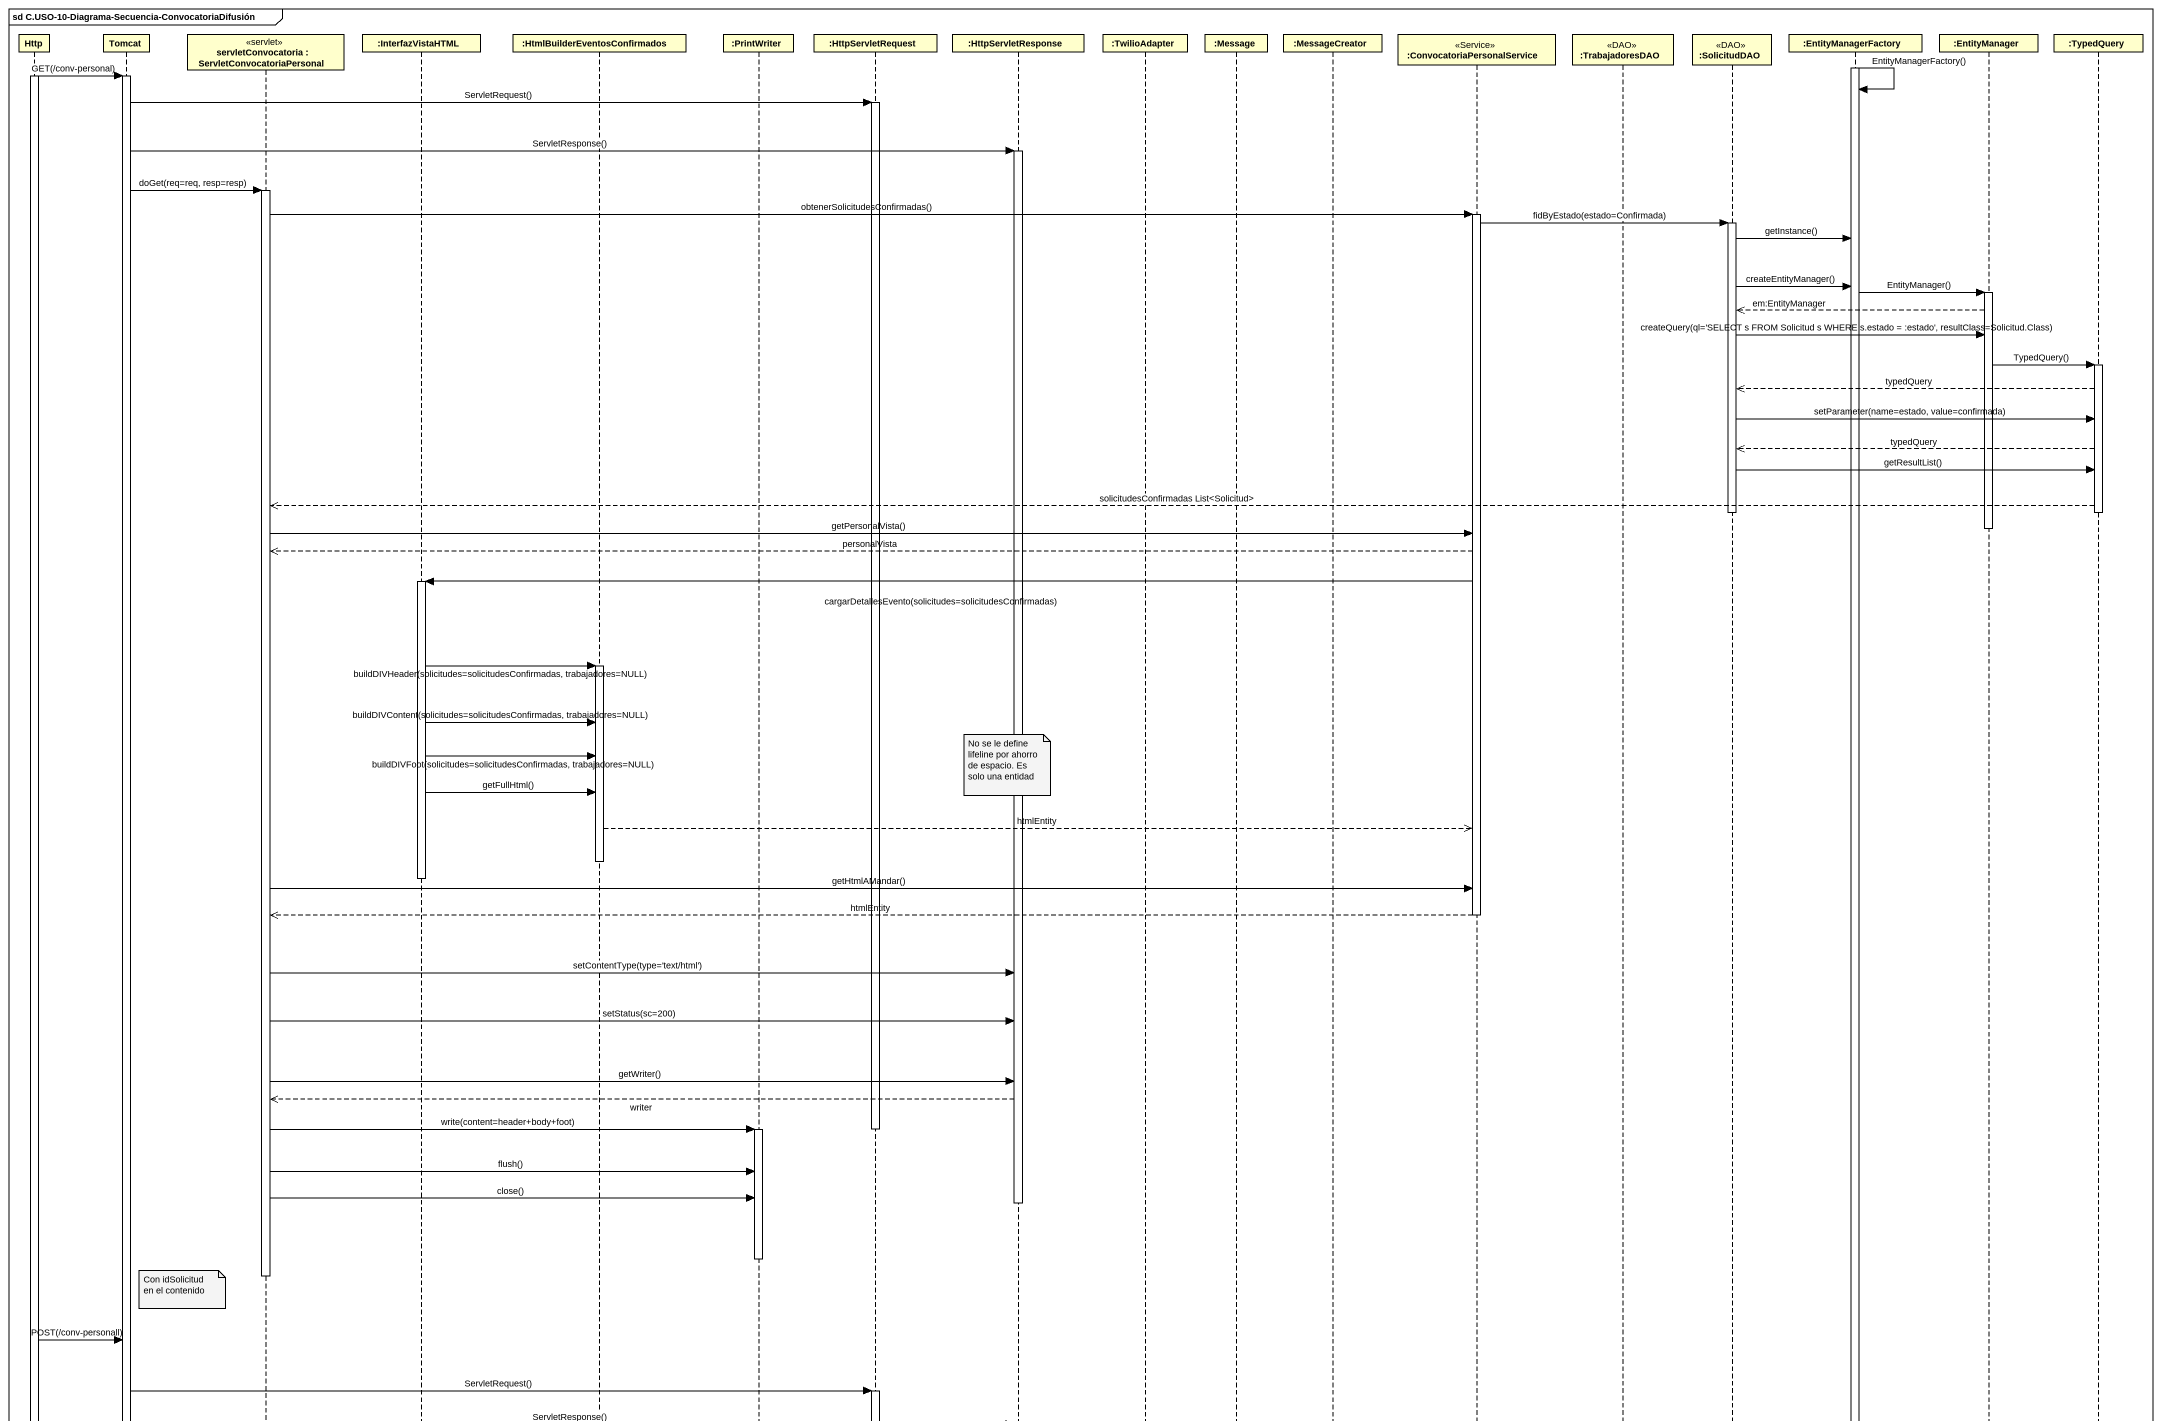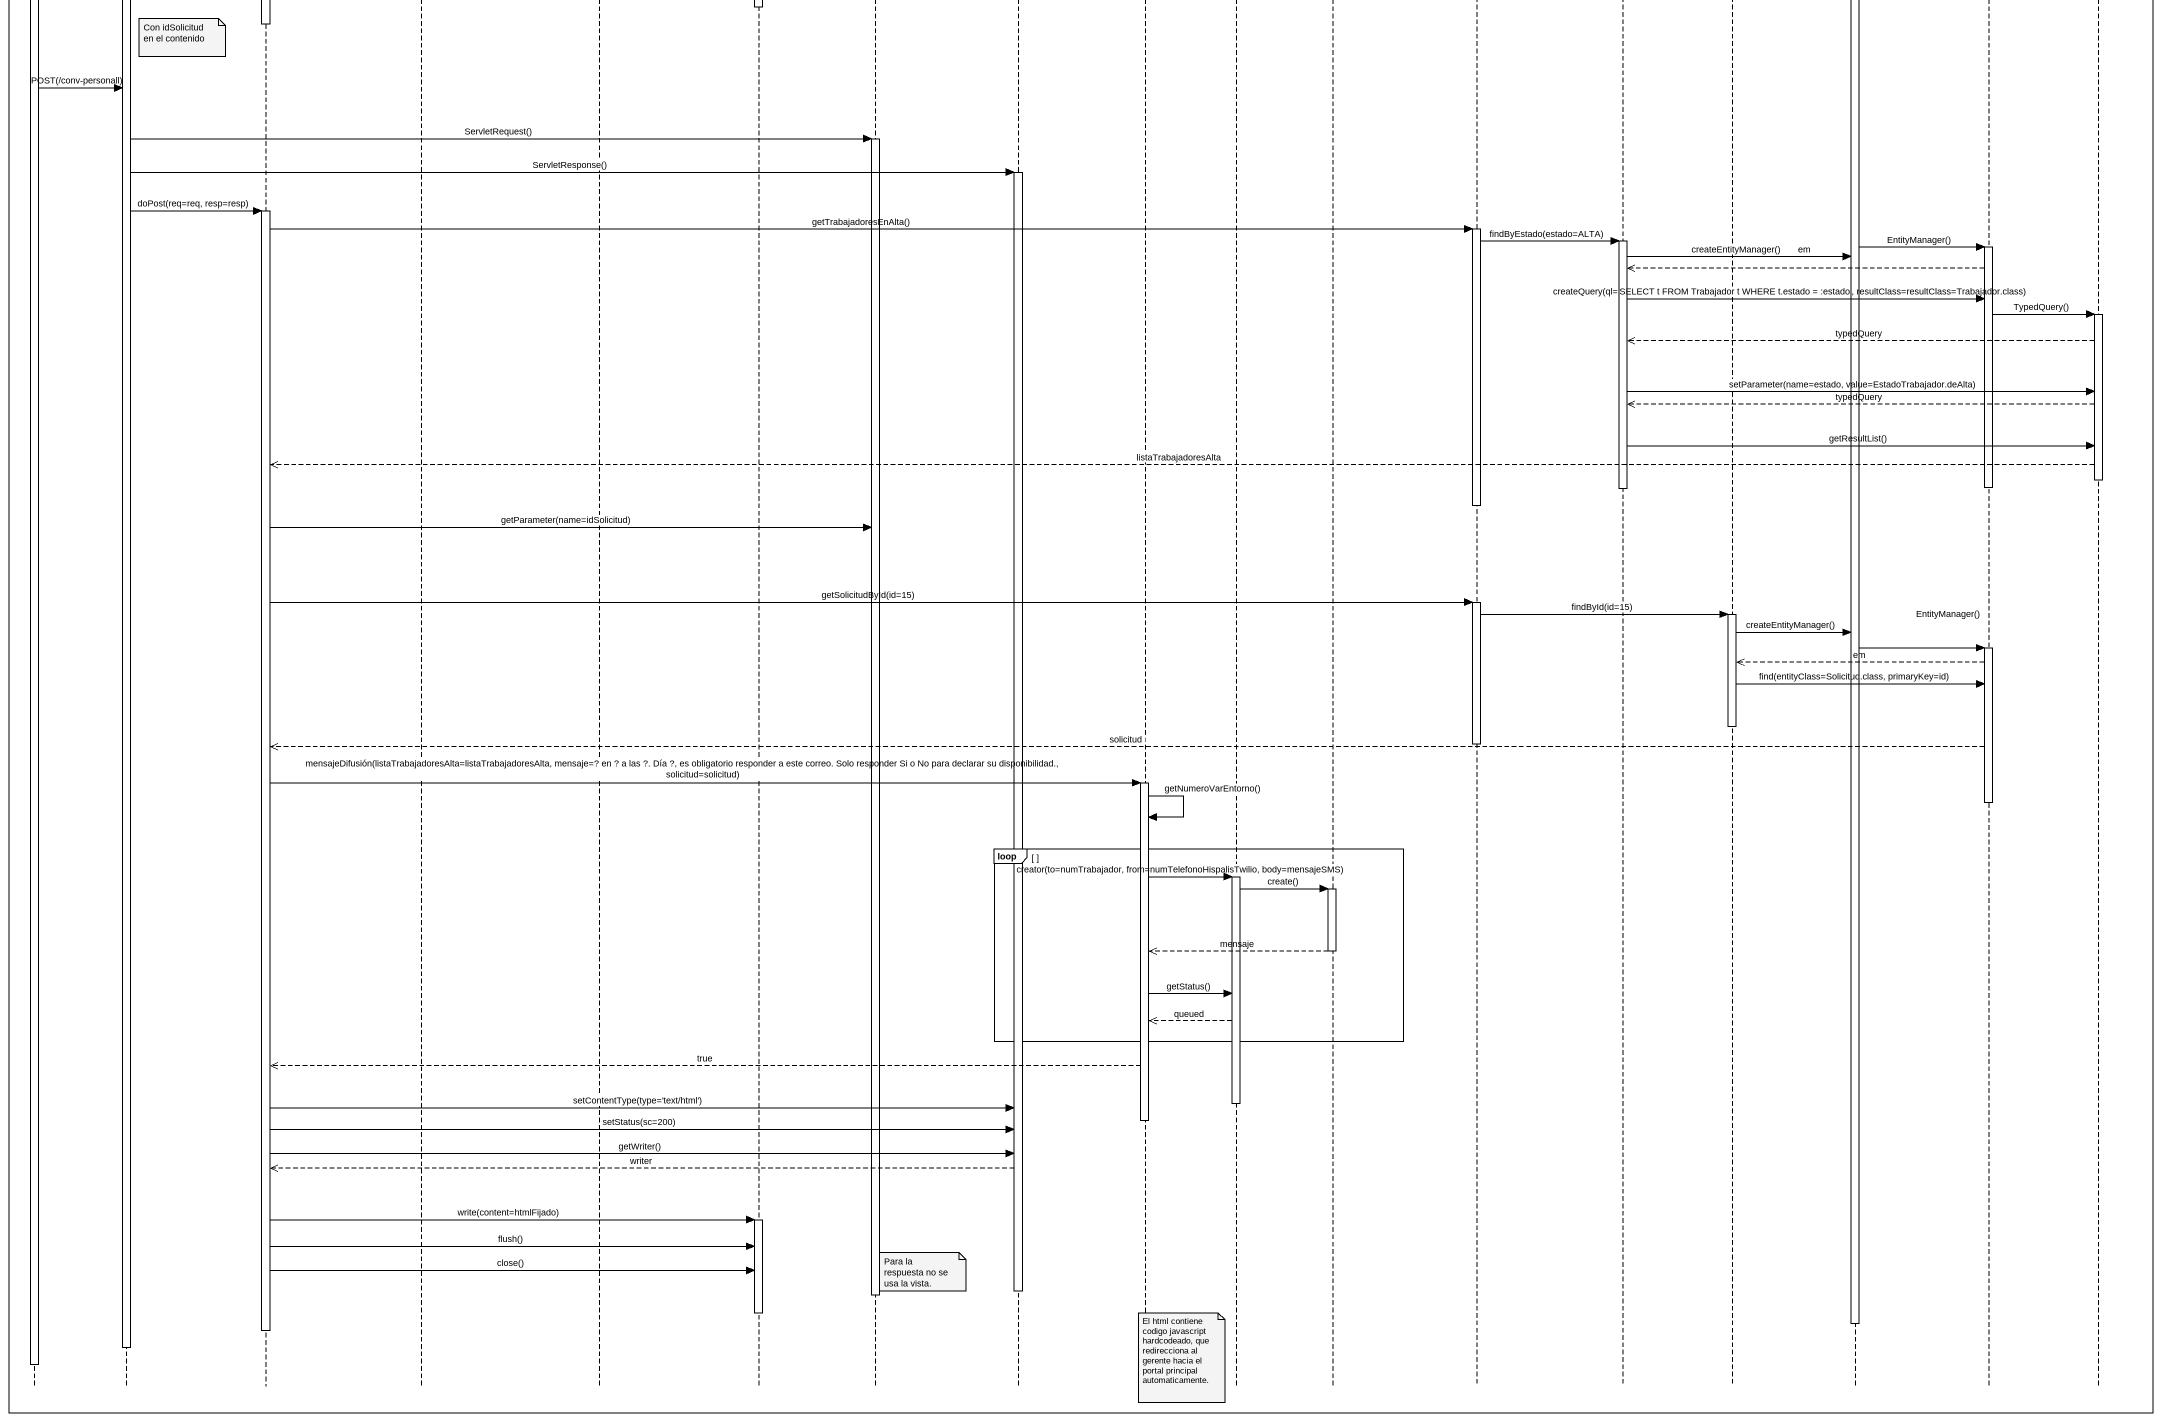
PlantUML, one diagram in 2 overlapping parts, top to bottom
@startuml
mainframe sd C.USO-10-Diagrama-Secuencia-ConvocatoriaDifusión
hide footbox
participant Http
participant Tomcat
participant "servletConvocatoria : ServletConvocatoriaPersonal" as servletConvocatoria <<servlet>>
participant ":InterfazVistaHTML" as InterfazVistaHTML
participant ":HtmlBuilderEventosConfirmados" as HtmlBuilderEventosConfirmado
participant ":PrintWriter" as PrintWriter
participant ":HttpServletRequest" as HttpServletRequest
participant ":HttpServletResponse" as HttpServletResponse
participant ":TwilioAdapter" as TwilioAdapter
participant ":Message" as Message
participant ":MessageCreator" as MessageCreator
participant ":ConvocatoriaPersonalService" as ConvocatoriaPersonalService <<Service>>
participant ":TrabajadoresDAO" as TrabajadoresDAO <<DAO>>
participant ":SolicitudDAO" as SolicitudDAO <<DAO>>
participant ":EntityManagerFactory" as EntityManagerFactory
participant ":EntityManager" as EntityManager
participant ":TypedQuery" as TypedQuery

activate EntityManagerFactory
activate Http
Http -> Tomcat : GET(/conv-personal)
activate Tomcat
EntityManagerFactory -> EntityManagerFactory : EntityManagerFactory()
Tomcat -> HttpServletRequest : ServletRequest()
activate HttpServletRequest
Tomcat -> HttpServletResponse : ServletResponse()
activate HttpServletResponse
Tomcat -> servletConvocatoria : doGet(req=req, resp=resp)
activate servletConvocatoria
servletConvocatoria -> ConvocatoriaPersonalService : obtenerSolicitudesConfirmadas()
activate ConvocatoriaPersonalService
ConvocatoriaPersonalService -> SolicitudDAO : fidByEstado(estado=Confirmada)
activate SolicitudDAO
SolicitudDAO -> EntityManagerFactory : getInstance()
SolicitudDAO -> EntityManagerFactory : createEntityManager()
EntityManagerFactory -> EntityManager : EntityManager()
activate EntityManager
EntityManager -->> SolicitudDAO : em:EntityManager
SolicitudDAO -> EntityManager : createQuery(ql='SELECT s FROM Solicitud s WHERE s.estado = :estado', resultClass=Solicitud.Class)
EntityManager -> TypedQuery : TypedQuery()
activate TypedQuery
TypedQuery -->> SolicitudDAO : typedQuery
SolicitudDAO -> TypedQuery : setParameter(name=estado, value=confirmada)
TypedQuery -->> SolicitudDAO : typedQuery
SolicitudDAO -> TypedQuery : getResultList()
TypedQuery -->> servletConvocatoria : solicitudesConfirmadas List<Solicitud>
deactivate SolicitudDAO
deactivate TypedQuery
deactivate EntityManager
servletConvocatoria -> ConvocatoriaPersonalService : getPersonalVista()
ConvocatoriaPersonalService -->> servletConvocatoria : personalVista
ConvocatoriaPersonalService -> InterfazVistaHTML : cargarDetallesEvento(solicitudes=solicitudesConfirmadas)
activate InterfazVistaHTML
InterfazVistaHTML -> HtmlBuilderEventosConfirmado : buildDIVHeader(solicitudes=solicitudesConfirmadas, trabajadores=NULL)
activate HtmlBuilderEventosConfirmado
InterfazVistaHTML -> HtmlBuilderEventosConfirmado : buildDIVContent(solicitudes=solicitudesConfirmadas, trabajadores=NULL)
InterfazVistaHTML -> HtmlBuilderEventosConfirmado : buildDIVFoot(solicitudes=solicitudesConfirmadas, trabajadores=NULL)
note over HttpServletResponse : No se le define lifeline por ahorro de espacio. Es solo una entidad
InterfazVistaHTML -> HtmlBuilderEventosConfirmado : getFullHtml()
HtmlBuilderEventosConfirmado -->> ConvocatoriaPersonalService : htmlEntity
deactivate HtmlBuilderEventosConfirmado
deactivate InterfazVistaHTML
servletConvocatoria -> ConvocatoriaPersonalService : getHtmlAMandar()
ConvocatoriaPersonalService -->> servletConvocatoria : htmlEntity
deactivate ConvocatoriaPersonalService
servletConvocatoria -> HttpServletResponse : setContentType(type='text/html')
servletConvocatoria -> HttpServletResponse : setStatus(sc=200)
servletConvocatoria -> HttpServletResponse : getWriter()
HttpServletResponse -->> servletConvocatoria : writer
servletConvocatoria -> PrintWriter : write(content=header+body+foot)
deactivate HttpServletRequest
activate PrintWriter
servletConvocatoria -> PrintWriter : flush()
servletConvocatoria -> PrintWriter : close()
deactivate HttpServletResponse
deactivate PrintWriter
deactivate servletConvocatoria
note right of Tomcat : Con idSolicitud en el contenido
Http -> Tomcat : POST(/conv-personall)
Tomcat -> HttpServletRequest : ServletRequest()
activate HttpServletRequest
Tomcat -> HttpServletResponse : ServletResponse()
activate HttpServletResponse
Tomcat -> servletConvocatoria : doPost(req=req, resp=resp)
activate servletConvocatoria
servletConvocatoria -> ConvocatoriaPersonalService : getTrabajadoresEnAlta()
activate ConvocatoriaPersonalService
ConvocatoriaPersonalService -> TrabajadoresDAO : findByEstado(estado=ALTA)
activate TrabajadoresDAO
EntityManagerFactory -> EntityManager : EntityManager()
activate EntityManager
TrabajadoresDAO -> EntityManagerFactory : createEntityManager()
EntityManager -->> TrabajadoresDAO : em
TrabajadoresDAO -> EntityManager : createQuery(ql='SELECT t FROM Trabajador t WHERE t.estado = :estado', resultClass=resultClass=Trabajador.class)
EntityManager -> TypedQuery : TypedQuery()
activate TypedQuery
TypedQuery -->> TrabajadoresDAO : typedQuery
TrabajadoresDAO -> TypedQuery : setParameter(name=estado, value=EstadoTrabajador.deAlta)
TypedQuery -->> TrabajadoresDAO : typedQuery
TrabajadoresDAO -> TypedQuery : getResultList()
TypedQuery -->> servletConvocatoria : listaTrabajadoresAlta
deactivate TypedQuery
deactivate EntityManager
deactivate TrabajadoresDAO
deactivate ConvocatoriaPersonalService
servletConvocatoria -> HttpServletRequest : getParameter(name=idSolicitud)
servletConvocatoria -> ConvocatoriaPersonalService : getSolicitudById(id=15)
activate ConvocatoriaPersonalService
ConvocatoriaPersonalService -> SolicitudDAO : findById(id=15)
activate SolicitudDAO
SolicitudDAO -> EntityManagerFactory : createEntityManager()
EntityManagerFactory -> EntityManager : EntityManager()
activate EntityManager
EntityManager -->> SolicitudDAO : em
SolicitudDAO -> EntityManager : find(entityClass=Solicitud.class, primaryKey=id)
deactivate SolicitudDAO
deactivate ConvocatoriaPersonalService
EntityManager -->> servletConvocatoria : solicitud
servletConvocatoria -> TwilioAdapter : mensajeDifusión(listaTrabajadoresAlta=listaTrabajadoresAlta, mensaje=? en ? a las ?. Día ?, es obligatorio responder a este correo. Solo responder Si o No para declarar su disponibilidad., solicitud=solicitud)
activate TwilioAdapter
deactivate EntityManager
TwilioAdapter -> TwilioAdapter : getNumeroVarEntorno()
loop
  TwilioAdapter -> Message : creator(to=numTrabajador, from=numTelefonoHispalisTwilio, body=mensajeSMS)
  activate Message
  Message -> MessageCreator : create()
  activate MessageCreator
  MessageCreator -->> TwilioAdapter : mensaje
  deactivate MessageCreator
  TwilioAdapter -> Message : getStatus()
  Message -->> TwilioAdapter : queued
end
TwilioAdapter -->> servletConvocatoria : true
deactivate Message
servletConvocatoria -> HttpServletResponse : setContentType(type='text/html')
deactivate TwilioAdapter
servletConvocatoria -> HttpServletResponse : setStatus(sc=200)
servletConvocatoria -> HttpServletResponse : getWriter()
HttpServletResponse -->> servletConvocatoria : writer
servletConvocatoria -> PrintWriter : write(content=htmlFijado)
activate PrintWriter
servletConvocatoria -> PrintWriter : flush()
servletConvocatoria -> PrintWriter : close()
note right of HttpServletRequest : Para la respuesta no se usa la vista.
deactivate HttpServletResponse
deactivate HttpServletRequest
deactivate PrintWriter
deactivate EntityManagerFactory
deactivate servletConvocatoria
deactivate Tomcat
note over TwilioAdapter : El html contiene codigo javascript hardcodeado, que redirecciona al gerente hacia el portal principal automaticamente.
deactivate Http
@enduml
